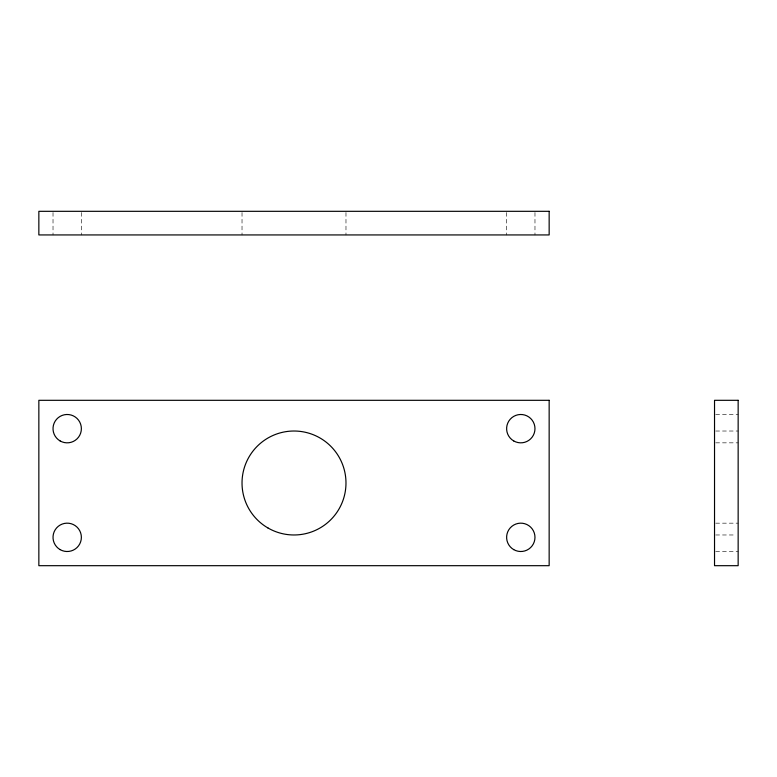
<?xml version="1.0" encoding="UTF-8"?>
<svg xmlns="http://www.w3.org/2000/svg" width="777" height="777" viewBox="0 0 777 777"><rect width="100%" height="100%" fill="white"/><g stroke="black" fill="none" stroke-linecap="round" stroke-linejoin="round"><path stroke-width="0.58" stroke-dasharray="3.88 2.91" d="M715.704 414.491L738.15 414.491M715.704 431.021L738.15 431.021M715.704 442.841L738.15 442.841M715.704 523.164L738.15 523.164M715.704 534.974L735.79 534.974M715.704 551.515L738.15 551.515M534.974 212.49L534.974 234.936M506.623 212.49L506.623 234.936M345.979 212.49L345.979 234.936M242.026 212.49L242.026 234.936M81.371 212.49L81.371 234.936M53.021 212.49L53.021 234.936"/><path stroke-width="1.17" d="M549.154 211.315L38.85 211.315L38.85 234.936L549.154 234.936L549.154 211.315M549.154 400.31L38.85 400.31L38.85 565.685L549.154 565.685L549.154 400.31M738.15 400.31L714.529 400.31L714.529 565.685L738.15 565.685L738.15 400.31M60.111 549.611A14.171 14.171 0 0 0 81.371 537.334A14.171 14.171 0 0 0 60.111 525.058A14.171 14.171 0 0 0 60.111 549.611M60.111 440.938A14.171 14.171 0 0 0 81.371 428.661A14.171 14.171 0 0 0 60.111 416.385A14.171 14.171 0 0 0 60.111 440.938M513.714 440.938A14.171 14.171 0 0 0 534.974 428.661A14.171 14.171 0 0 0 513.714 416.385A14.171 14.171 0 0 0 513.714 440.938M513.714 549.611A14.171 14.171 0 0 0 534.974 537.334A14.171 14.171 0 0 0 513.714 525.058A14.171 14.171 0 0 0 513.714 549.611M268.016 528.01A51.972 51.972 0 0 0 345.979 483.003A51.972 51.972 0 0 0 268.016 437.985A51.972 51.972 0 0 0 268.016 528.01"/></g></svg>
